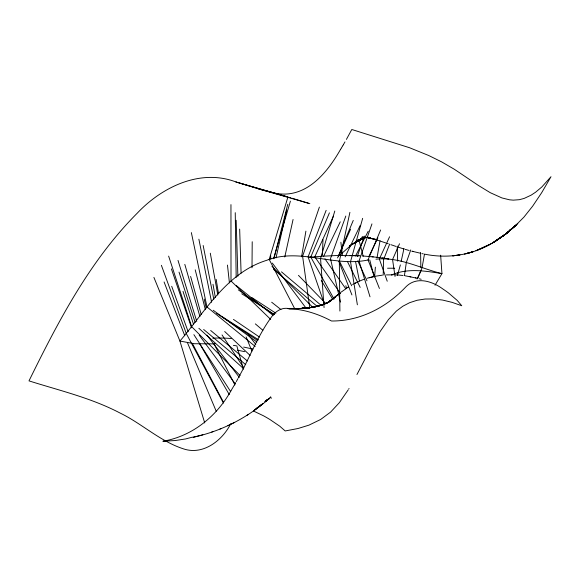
<?xml version="1.0" encoding="UTF-8"?>
<svg xmlns="http://www.w3.org/2000/svg" width="580" height="580" viewBox="0 0 580 580"><rect width="100%" height="100%" fill="white"/><g stroke="black" fill="none" stroke-linecap="round" stroke-linejoin="round"><path stroke-width="0.87" d="M252.003 267.815L252.213 241.744M383.191 275.108L383.598 259.557L389.68 244.079M322.284 256.556L322.995 239.721M374.586 277.023L375.369 267.148M404.42 275.667L406.334 262.45L410.741 249.922M301.586 256.773L305.899 231.13M377.043 257.643L380.096 240.367M424.473 254.156L422.066 267.67L417.687 278.523M349.907 212.352L339.336 261.442L339.894 311.047M284.765 257.012L293.074 219.472M401.142 261.435L404.006 248.414M276.022 257.89L286.767 209.771M273.977 258.47L287.774 204.276M362.66 218.348L350.523 261.66L357.367 304.805M397.467 275.188L400.381 264.908M397.293 275.188L398.039 272.629M273.55 258.76L290.413 201.122M287.637 197.925L269.2 259.456L294.683 308.647M334.798 211.011L320.551 258.47L324.068 307.574M319.392 207.082L302.601 256.237L309.742 307.697L317.855 306.175L309.234 307.77L299.49 308.582L301.694 308.509L289.348 308.705C281.8 306.856 275.108 311.496 271.085 317.564C257.817 335.719 249.922 357.084 239.011 376.608M357.294 256.462L364.334 236.111M371.954 223.894L359.042 260.986L370.011 296.808M345.818 216.043L330.484 258.622L340.453 302.093M326.141 210.351L308.089 256.904L324.43 304.137L317.26 306.312L309.234 307.77L298.925 308.611M337.553 257.94L353.256 220.414M329.433 212.845L310.764 257.049L334.036 299.062M380.639 229.977L368.024 259.898L379.429 288.477M399.504 243.767L392.559 259.543L395.031 276.479M338.488 256.15L350.625 229.151M333.399 216.231L314.795 256.86L340.496 293.574M389.579 236.77L379.334 259.043L387.237 281.227M230.738 423.733C222.655 439.93 204.283 454.604 185.274 449.413C160.921 442.214 142.26 423.661 119.647 412.829C91.082 397.916 59.537 390.521 29 380.879C58.348 321.197 89.856 260.652 137.308 213.114C162.139 186.847 200.528 168.287 236.343 182.098M417.049 278.958L420.906 270.853M345.129 256.868L360.296 225.301M323.444 256.672L340.257 221.814M368.851 256.49L377.913 237.887M355.533 255.99L368.213 231.231M356.954 374.513L372.041 345.629L380.139 331.521L388.44 319.602L396.452 311.01L402.781 306.255L409.661 302.68L417.078 300.273L425.067 299.026L433.536 298.946L442.54 300.048L452.081 302.354L461.767 305.754L457.243 300.44L448.659 293.089A114.825 86.717 69.9 0 0 442.772 288.92C432.129 281.075 416.317 276.102 405.79 286.948C386.432 307.356 360.187 321.248 331.513 321.001C318.529 314.092 304.181 309.329 289.398 308.705M238.8 377.007L238.373 377.798M237.938 378.595L236.299 381.582M346.405 139.41L351.806 129.492L409.495 147.712L428.7 155.505L441.547 161.834L454.437 169.331L478.399 185.455L490.245 192.676L501.896 197.925L509.501 199.803L513.249 200.143L519.39 199.687L524.189 198.404L531.142 195.141L535.572 192.226L541.836 186.977L551 176.712L541.705 192.654L532.643 206.175L523.928 217.123L515.41 225.678M235.741 382.583L235.292 383.38M235.06 383.779L234.835 384.185M234.603 384.584L234.378 384.982M344.977 141.911L343.744 144.043M234.146 385.381L231.42 389.992M343.534 144.398L343.229 144.928M343.019 145.275L342.707 145.805M342.497 146.16L341.453 147.907M435.007 285.266L441.946 273.637L440.64 255.186M341.236 148.255L340.714 149.125M349.044 388.491L348.776 388.948M231.181 390.398C216.985 416.085 192.27 436.392 162.886 441.242L175.124 440.546L185.52 438.966L192.531 437.117M340.504 149.466C326.098 174.819 303.007 202.043 270.28 191.929M348.225 389.84L339.358 402.672L330.607 412.097L320.602 419.5L308.901 425.162L297.997 428.518L285.193 430.954L279.77 426.206L270.019 419.579A114.825 72.522 48 0 0 263.508 415.802L253.496 411.024M339.249 255.62L350.53 245.702M424.676 254.17C447.941 258.919 472.787 255.084 493.13 242.621L506.079 233.776L517.817 223.496M496.792 240.192L495.581 241.041L507.196 232.892L516.802 224.431L506.079 233.776L493.13 242.621L504.955 234.617L515.287 225.787M514.902 226.113L512.415 228.136M340.235 292.864L327.359 302.941L333.007 298.91M339.293 293.668L328.091 302.434L335.508 296.924L328.824 301.955L331.049 300.636L325.547 303.659M507.196 232.892L508.312 231.978M269.258 398.677L265.785 400.852L269.62 398.148C248.037 417.607 221.473 431.208 193.06 437.291L202.855 434.768M269.62 398.148L265.14 401.759L270.57 397.409M352.234 244.339L353.662 243.237M341.149 292.124L348.58 286.89L347.637 287.52M253.844 410.625L260.993 405.036L254.975 409.734M263.074 403.455L256.106 408.806L262.037 404.26M512.292 228.23L511.843 228.571M511.459 228.854L510.103 229.825M509.958 229.926L509.515 230.224M503.832 235.422L491.898 243.353M502.693 236.19L503.266 235.813M356.461 242.056L360.876 239.337L349.32 246.058L362.217 238.641M264.821 401.469L268.322 399.265L266.445 400.374M247.065 415.251L248.204 414.555M362.166 238.648L353.561 243.469L364.414 237.488L355.685 242.273L357.809 241.135M324.851 304.036L329.57 301.491M352.604 284.468L353.568 283.961M234.712 422.349L227.911 425.691M358.839 281.43L354.568 283.461L355.576 282.982M359.941 240.069L362.079 239.076M359.919 280.93L363.986 279.277M391.427 275.014C407.385 267.88 425.343 270.94 441.946 273.637C420.159 268.272 399.076 256.628 375.963 259.188M219.95 429.012L221.06 428.598M211.736 432.049L212.889 431.622M365.212 237.64L356.163 240.743L365.538 237.546M365.69 237.459L358.244 239.939L365.951 237.416M365.494 237.59L360.325 239.206L365.32 237.59M360.325 239.206L362.413 238.547M308.06 307.951L316.607 306.472L323.799 304.355L317.26 306.312L308.625 307.857L297.873 308.683M316.607 306.472L323.103 304.587L315.991 306.632M367.075 278.277L374.129 276.515L369.119 277.726M315.382 306.805L322.437 304.826L328.345 302.332L321.132 305.326L281.474 271.861M470.097 252.583L471.584 252.184L464.377 254.098M375.159 276.276L382.351 275.159M288.289 308.654L300.57 308.538L310.387 307.618L319.138 305.914C308.879 308.35 298.316 308.843 287.803 308.632L287.861 308.632M367.618 237.235L361.985 238.228L368.082 237.148M368.742 259.818C334.674 267.605 300.092 247.276 266.64 260.326C226.599 272.781 204.805 312.04 179.923 341.047L153.91 277.407M311.583 307.487L301.129 308.524L288.84 308.676M300.57 308.538L310.981 307.545M300.012 308.56L310.387 307.618M299.49 308.582L309.793 307.69M321.189 256.317L309.575 257.252M298.395 308.647L308.625 307.857M361.891 237.807L368.024 237.387M323.437 256.179L337.451 255.483L360.1 255.802M386.403 274.906L393.16 274.84M215.093 343.882L194.474 343.73L179.923 341.047L204.725 422.95M395.176 274.862L397.177 274.942M350.11 255.425L358.94 255.751M367.763 237.64L370.149 237.764L362.029 237.169L363.232 237.263M362.029 237.169L370.504 237.793M398.17 275.007L403.071 275.493M362.442 255.954L373.259 256.896M372.099 256.766L380.19 257.708M381.234 257.846L388.817 258.926L382.278 257.998M233.377 345.368L236.111 345.767M405.072 275.775L416.411 278.088L415.454 277.878M368.068 237.851L375.441 239.33L366.879 237.321M243.629 347.072L252.931 349.051M269.976 191.864L268.438 191.53M409.922 276.675L410.887 276.885M421.928 253.59L423.298 253.888M268.127 191.458L259.912 189.326M420.572 253.271L411.873 251.183L413.228 251.517M368.119 237.619L379.378 240.831M419.275 278.777L421.189 279.292M409.183 250.487L405.188 249.356M239.7 183.091L288.412 197.12M258.665 188.964L309.836 203.652M235.857 181.96L287.136 196.75M236.502 182.142L259.449 189.189M308.582 203.29L292.211 198.266M289.681 197.497L290.95 197.874M403.868 248.958L398.62 247.298M380.647 241.237L385.722 242.926M396.017 246.435L390.848 244.673M387.005 243.361L388.281 243.796M221.64 316.368L258.346 339.662M241.758 293.77L274.543 314.628M251.771 297.496L275.863 313.214M216.594 313.381L257.911 340.685M233.457 319.413L259.492 337.082M238.293 289.833L273.738 314.498M213.222 310.264L256.875 341.997M271.679 302.224L280.916 309.524M236.292 285.548L273.18 315.44M255.229 346.463L206.966 306.936L191.356 232.602M210.67 330.484L247.385 360.977M203.681 329.498L245.746 364.675M273.485 269.265L317.536 306.682M255.345 323.887L262.87 330.303M198.86 328.28L243.658 368.728M224.692 331.506L250.154 355.46M270.708 319.435L231.007 280.966L230.956 204.61M271.976 266.336L312.678 307.269M240.127 375.536L191.712 326.721L168.635 256.113M298.461 275.348L325.837 303.572M248.175 334.522L255.816 344.484M206.973 335.189L239.301 377.341M272.296 263.059L306.298 308.444M199.208 335.189L235.255 383.887M324.967 258.861L345.745 288.782M222.024 334.906L243.796 367.93M193.887 334.66L230.702 391.674M321.284 280.474L332.927 299.628M199.767 343.933L229.274 394.574M223.452 403.093L186.368 333.71L161.385 265.314M192.408 343.505L223.59 402.397M214.063 343.86L234.871 384.895M339.351 260.986L351.719 285.781M347.507 261.689L360.18 287.39M357.751 260.797L366.988 280.836M187.347 342.461L216.202 411.205M246.116 336.937L251.901 351.045M270.613 396.691L271.295 398.351M338.858 261.297L351.915 294.923M164.075 281.952L184.759 335.74M171.694 286.274L188.145 331.724M171.397 268.888L191.552 327.823M179.031 272.107L195.119 322.4M183.012 291.363L193.444 324.111M178.009 260.406L196.75 321.407M184.817 264.379L199.904 316.477M236.836 345.876L243.411 369.134M190.617 276.435L201.202 314.454M369.764 259.985L374.071 276.587M358.868 239.591L363.196 256.2M195.213 269.838L205.371 309.691M345.839 285.708L346.499 288.318M204.225 299.07L206.154 307.857M198.875 239.206L211.606 302.267M355.54 261.544L359.498 281.38M203.16 245.485L213.802 299.273M210.301 253.206L217.805 295.017M212.99 284.28L215.368 297.605M216.18 279.4L218.486 293.531M340.888 242.259L342.403 255.562M227.469 265.082L229.426 282.895M239.663 229.107L241.091 273.115M397.199 246.094L397.677 261.13M236.169 220.291L237.88 276.29M270.664 255.555L270.744 259.151M420.594 252.474L420.848 267.351M235.241 212.671L236.176 277.457M237.249 350.175A278.262 173.811 51.3 0 1 244.68 351.676M212.787 338.176A236.85 149.916 52.3 0 1 231.21 338.531M387.549 268.221A141.092 30.421 11 0 1 394.69 268.264M515.794 225.344L506.079 233.776L494.363 241.853L504.955 234.617L515.794 225.344M490.658 244.035L476.093 250.683L490.658 244.035M467.422 253.3L465.892 253.721L473.084 251.742L467.422 253.3M459.875 254.932L452.77 255.838L459.875 254.932"/></g></svg>
